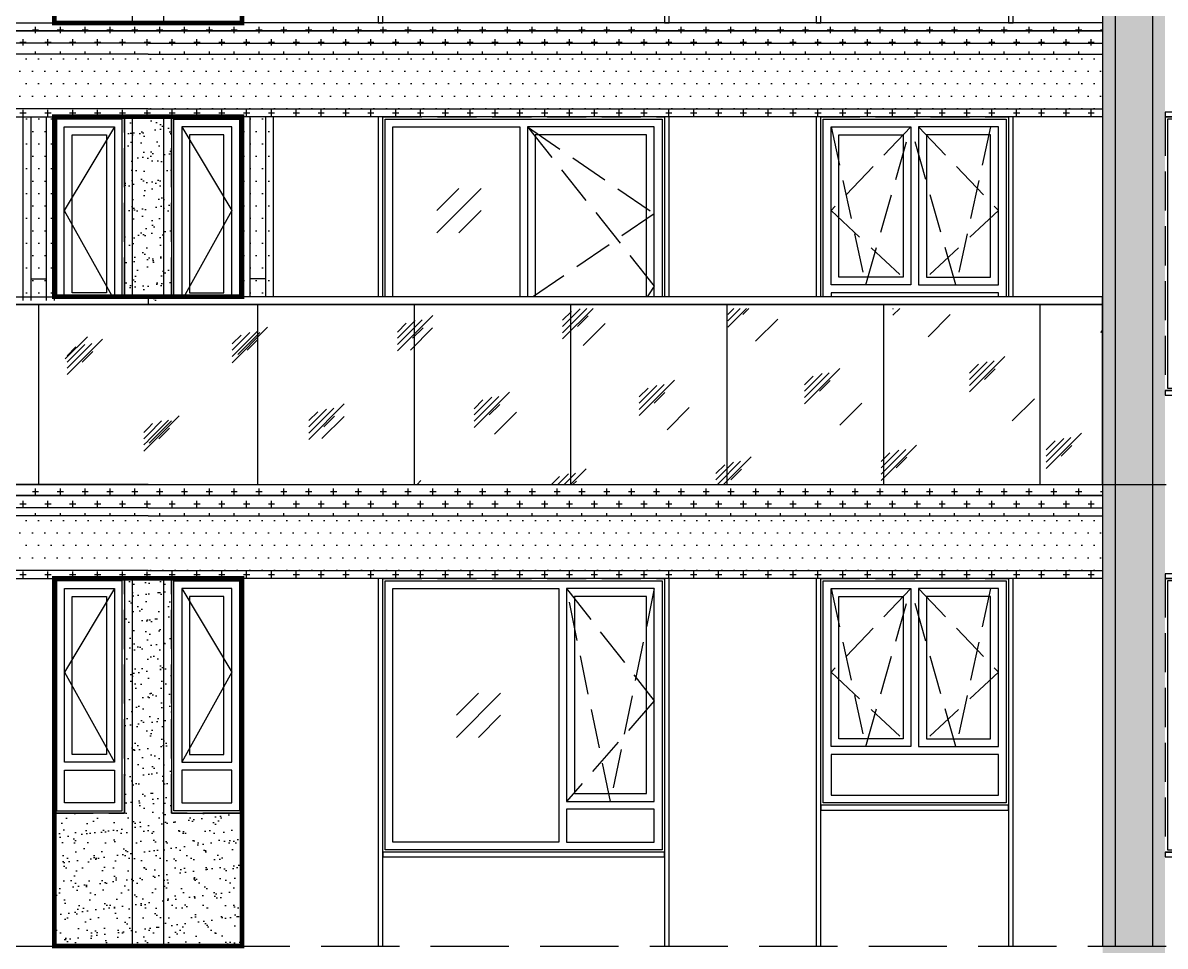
# Model space of a CAD drawing. Extents: x 646072 to 1012572, y -46617 to 16093.
# Drawn here: x 779988 to 787289, y -17852 to -11952 of the extents above; entities that cross this region are included whole.
import ezdxf

# ---------------------------------------------------------------- set-up
doc = ezdxf.new("R2010")
doc.units = 0
doc.header["$LTSCALE"] = 1000
doc.header["$MEASUREMENT"] = 0
for name, pattern in [('3#楼-HZS$0$3#楼-HZS$0$__DASH', [0.35, 0.25, -0.1]), ('3#楼-HZS$0$3#楼-HZS$0$DASH', [0.35, 0.25, -0.1]), ('3#楼-HZS$0$DOTE', [2.4200000000000004, 2, -0.2, 0.02, -0.2])]:
    doc.linetypes.add(name, pattern=pattern)
for name, color, linetype in [('3#楼-HZS$0$3#楼-HZS$0$00-立面灰色金属看线', 252, 'Continuous'), ('3#楼-HZS$0$3#楼-HZS$0$00-立面米色看线', 31, 'Continuous'), ('3#楼-HZS$0$3#楼-HZS$0$A-ANNO-SYMB', 3, 'Continuous'), ('3#楼-HZS$0$3#楼-HZS$0$A-LINE-浅灰色铝板幕墙-填充', 115, 'Continuous'), ('3#楼-HZS$0$3#楼-HZS$0$DOTE', 1, '3#楼-HZS$0$DOTE'), ('3#楼-HZS$0$3#楼-HZS$0$ELEV-WIND', 4, 'Continuous'), ('3#楼-HZS$0$3#楼-HZS$0$RAIL', 163, 'Continuous'), ('3#楼-HZS$0$3#楼-HZS$0$WINDOW', 4, 'Continuous'), ('3#楼-HZS$0$3#楼-HZS$0$填充-浅黄色铝板', 30, 'Continuous'), ('3#楼-HZS$0$3#楼-HZS$0$填充-玻璃', 150, 'Continuous'), ('3#楼-HZS$0$3#楼-HZS$0$深灰色涂料', 151, 'Continuous'), ('3#楼-HZS$0$3#楼-HZS$0$轮廓', 255, 'Continuous')]:
    doc.layers.add(name, color=color, linetype=linetype)
pattern_1 = [(0, (245300.0370189495, -95261.28572513317), (79.375, 79.375), [39.6875, -119.0625]), (90, (245319.8807689495, -95281.12947513317), (-79.375, 79.375), [39.6875, -119.0625])]
pattern_2 = [(0, (245300.0370189495, -95236.28572513317), (79.375, 79.375), [39.6875, -119.0625]), (90, (245319.8807689495, -95256.12947513317), (-79.375, 79.375), [39.6875, -119.0625])]
pattern_3 = [(0, (245300.0370189495, -53694.77282799539), (39.6875, 79.375), [0, -79.375])]
pattern_4 = [(0, (245300.0370189495, -98211.28572513317), (79.375, 79.375), [39.6875, -119.0625]), (90, (245319.8807689495, -98231.12947513317), (-79.375, 79.375), [39.6875, -119.0625])]
pattern_5 = [(0, (245300.0370189495, -98186.28572513317), (79.375, 79.375), [39.6875, -119.0625]), (90, (245319.8807689495, -98206.12947513317), (-79.375, 79.375), [39.6875, -119.0625])]
pattern_6 = [(0, (245300.0370189495, -56644.77282799539), (39.6875, 79.375), [0, -79.375])]
pattern_7 = [(45, (533967.9385800774, -73327.02656091616), (-489.8835780060401, 489.8835780060401), [224, -576]), (45, (534063.9385800774, -73287.02656091616), (-489.8835780060401, 489.8835780060401), [96, -704]), (45, (533967.9385800774, -73287.02656091616), (-489.8835780060401, 489.8835780060401), [160, -640]), (45, (534015.9385800774, -73327.02656091616), (537.401153701776, -537.4011537017761), [200, -600]), (45, (533967.9385800774, -73367.02656091616), (-489.8835780060401, 489.8835780060401), [320, -480]), (45, (533967.9385800774, -73247.02656091616), (-489.8835780060401, 489.8835780060401), [80, -720])]
pattern_8 = [(0, (518868.417100879, -73367.02656091616), (39.6875, 79.375), [0, -79.375])]
pattern_9 = [(37.50000000000001, (22214.6448366046, 74424.98503004014), (-4.000078239960125, 122.3533093323356), [0, -96.52, 0, -107.95, 0, -103.1875]), (7.499999999999999, (22214.6448366046, 74424.98503004014), (112.3808207845006, 179.2062751420885), [0, -52.07000000000001, 0, -86.995, 0, -33.3375]), (327.5, (22136.5398366046, 74424.98503004014), (197.7480925603645, 0.359296169636425), [0, -31.75, 0, -114.3, 0, -149.225]), (317.5, (22136.5398366046, 74424.98503004014), (190.8891131180743, 55.73233081430406), [0, -15.875, 0, -74.92999999999999, 0, -85.725])]

# ---------------------------------------------------------------- blocks, each defined once
blk = doc.blocks.new('3#楼-HZS$0$3#楼-HZS$0$DFSH50F4+')
at = {"layer": '3#楼-HZS$0$3#楼-HZS$0$ELEV-WIND', "color": 8, "linetype": '3#楼-HZS$0$3#楼-HZS$0$__DASH'}
blk.add_lwpolyline([(28650.00001776405, -97428.667051761), (30449.99999958102, -97428.667051761), (30449.99999958102, -99178.667051761), (28650.00001776405, -99178.667051761)], close=True, dxfattribs=at)
at = {"layer": '3#楼-HZS$0$3#楼-HZS$0$ELEV-WIND'}
for points in [[(28665.00001776405, -97443.667051761), (30434.99999958102, -97443.667051761), (30434.99999958102, -99163.667051761), (28665.00001776405, -99163.667051761)], [(28715.00001776405, -97493.667051761), (29774.99999958102, -97493.667051761), (29774.99999958102, -99113.667051761), (28715.00001776405, -99113.667051761)], [(30384.99999958102, -97493.667051761), (29824.99999958102, -97493.667051761), (29824.99999958102, -98853.667051761), (30384.99999958102, -98853.667051761)], [(30334.99999958102, -97543.667051761), (29874.99999958102, -97543.667051761), (29874.99999958102, -98803.667051761), (30334.99999958102, -98803.667051761)], [(30384.99999958102, -98903.667051761), (29824.99999958102, -98903.667051761), (29824.99999958102, -99113.667051761), (30384.99999958102, -99113.667051761)]]:
    blk.add_lwpolyline(points, close=True, dxfattribs=at)
at = {"layer": '3#楼-HZS$0$3#楼-HZS$0$ELEV-WIND', "color": 8, "linetype": '3#楼-HZS$0$3#楼-HZS$0$DASH'}
for points in [[(29824.99999958102, -97493.667051761), (30384.99999958102, -98211.167051761), (29824.99999958102, -98853.667051761)], [(30384.99999958102, -97493.667051761), (30104.99999958102, -98853.667051761), (29824.99999958102, -97493.667051761)]]:
    blk.add_lwpolyline(points, dxfattribs=at)
blk = doc.blocks.new('3#楼-HZS$0$3#楼-HZS$0$uytjhgjh')
at = {"layer": '3#楼-HZS$0$3#楼-HZS$0$ELEV-WIND', "color": 8, "linetype": '3#楼-HZS$0$3#楼-HZS$0$__DASH'}
blk.add_lwpolyline([(32349.99662310479, -97428.667051761), (33849.99662310479, -97428.667051761), (33849.99662310479, -99178.667051761), (32349.99662310479, -99178.667051761)], close=True, dxfattribs=at)
at = {"layer": '3#楼-HZS$0$3#楼-HZS$0$ELEV-WIND'}
for points in [[(32364.99662310479, -97443.667051761), (33834.99662310479, -97443.667051761), (33834.99662310479, -99163.667051761), (32364.99662310479, -99163.667051761)], [(32414.99662310479, -97493.667051761), (33174.99662310479, -97493.667051761), (33174.99662310479, -99113.667051761), (32414.99662310479, -99113.667051761)], [(33784.99662310479, -97493.667051761), (33224.99662310479, -97493.667051761), (33224.99662310479, -98853.667051761), (33784.99662310479, -98853.667051761)], [(33734.99662310479, -97543.667051761), (33274.99662310479, -97543.667051761), (33274.99662310479, -98803.667051761), (33734.99662310479, -98803.667051761)], [(33784.99662310479, -98903.667051761), (33224.99662310479, -98903.667051761), (33224.99662310479, -99113.667051761), (33784.99662310479, -99113.667051761)]]:
    blk.add_lwpolyline(points, close=True, dxfattribs=at)
at = {"layer": '3#楼-HZS$0$3#楼-HZS$0$ELEV-WIND', "color": 8, "linetype": '3#楼-HZS$0$3#楼-HZS$0$DASH'}
for points in [[(33224.99662310479, -97493.667051761), (33784.99662310479, -98161.167051761), (33224.99662310479, -98853.667051761)], [(33784.99662310479, -97493.667051761), (33504.99662310479, -98853.667051761), (33224.99662310479, -97493.667051761)]]:
    blk.add_lwpolyline(points, dxfattribs=at)
blk = doc.blocks.new('3#楼-HZS$0$3#楼-HZS$0$ytrujuty')
at = {"layer": '3#楼-HZS$0$3#楼-HZS$0$ELEV-WIND', "color": 8, "linetype": '3#楼-HZS$0$3#楼-HZS$0$__DASH'}
blk.add_lwpolyline([(35149.99994460901, -97428.667051761), (36349.99994460901, -97428.667051761), (36349.99994460901, -98878.667051761), (35149.99994460901, -98878.667051761)], close=True, dxfattribs=at)
at = {"layer": '3#楼-HZS$0$3#楼-HZS$0$ELEV-WIND'}
for points in [[(35164.99994460901, -97443.667051761), (36334.99994460901, -97443.667051761), (36334.99994460901, -98863.667051761), (35164.99994460901, -98863.667051761)], [(35214.99994460901, -97493.667051761), (35724.99994460901, -97493.667051761), (35724.99994460901, -98503.667051761), (35214.99994460901, -98503.667051761)], [(35214.99994460901, -97493.667051761), (35724.99994460901, -97493.667051761), (35724.99994460901, -98503.667051761), (35214.99994460901, -98503.667051761)], [(36284.99994460901, -97493.667051761), (35774.99994460901, -97493.667051761), (35774.99994460901, -98503.667051761), (36284.99994460901, -98503.667051761)], [(35264.99994460901, -97543.667051761), (35674.99994460901, -97543.667051761), (35674.99994460901, -98453.667051761), (35264.99994460901, -98453.667051761)], [(36234.99994460901, -97543.667051761), (35824.99994460901, -97543.667051761), (35824.99994460901, -98453.667051761), (36234.99994460901, -98453.667051761)], [(36284.99994460901, -98553.667051761), (35214.99994460901, -98553.667051761), (35214.99994460901, -98813.667051761), (36284.99994460901, -98813.667051761)]]:
    blk.add_lwpolyline(points, close=True, dxfattribs=at)
at = {"layer": '3#楼-HZS$0$3#楼-HZS$0$ELEV-WIND', "color": 8, "linetype": '3#楼-HZS$0$3#楼-HZS$0$DASH'}
for points in [[(35724.99994460901, -97493.667051761), (35214.99994460901, -98028.667051761), (35724.99994460901, -98503.667051761)], [(35214.99994460901, -97493.667051761), (35437.23923935974, -98503.667051761), (35724.99994460901, -97493.667051761)], [(36234.99994460901, -97493.667051761), (36012.76064985828, -98503.667051761), (35724.99994460901, -97493.667051761)], [(35774.99994460901, -97493.667051761), (36284.99994460901, -98028.667051761), (35774.99994460901, -98503.667051761)]]:
    blk.add_lwpolyline(points, dxfattribs=at)
blk = doc.blocks.new('3#楼-HZS$0$3#楼-HZS$0$yhjghjhgjgj')
at = {"layer": '3#楼-HZS$0$3#楼-HZS$0$ELEV-WIND', "color": 8, "linetype": '3#楼-HZS$0$3#楼-HZS$0$__DASH'}
blk.add_lwpolyline([(53699.99999999278, -97378.667051761), (53250.00000000547, -97378.667051761), (53250.00000000547, -98878.667051761), (53699.99999999278, -98878.667051761)], close=True, dxfattribs=at)
at = {"layer": '3#楼-HZS$0$3#楼-HZS$0$ELEV-WIND'}
for points in [[(53684.99999999278, -97393.667051761), (53265.00000000547, -97393.667051761), (53265.00000000547, -98863.667051761), (53684.99999999278, -98863.667051761)], [(53315.00000000547, -97443.667051761), (53634.99999999278, -97443.66705176097), (53634.99999999278, -98553.66705176097), (53315.00000000547, -98553.667051761)], [(53365.00000000547, -97493.667051761), (53584.99999999278, -97493.66705176097), (53584.99999999278, -98503.66705176097), (53365.00000000547, -98503.667051761)], [(53315.00000000547, -98603.667051761), (53634.99999999278, -98603.66705176097), (53634.99999999278, -98813.66705176097), (53315.00000000547, -98813.667051761)]]:
    blk.add_lwpolyline(points, close=True, dxfattribs=at)
at = {"layer": '3#楼-HZS$0$3#楼-HZS$0$ELEV-WIND', "color": 8}
blk.add_lwpolyline([(53634.99999999278, -97443.66705176097), (53315.00000000547, -97978.667051761), (53634.99999999278, -98553.66705176097)], dxfattribs=at)
blk = doc.blocks.new('3#楼-HZS$0$3#楼-HZS$0$D+FG0J4+FG9KL0')
at = {"layer": '3#楼-HZS$0$3#楼-HZS$0$00-立面灰色金属看线'}
for points, elevation in [([(332665.2734986689, 131516.3049006347), (334165.2734986689, 131516.3049006347), (334165.2734986689, 131486.3049006347), (332665.2734986689, 131486.3049006347)], -1.99999999999999e-08), ([(335165.2734986689, 131486.304900647), (335165.2734986689, 129136.3049006468), (335135.2734986689, 129136.3049006468), (335135.2734986689, 131486.304900647)], 1.000000000000009e-08), ([(336395.2734986689, 131486.304900647), (336395.2734986689, 129136.3049006468), (336365.2734986689, 129136.3049006468), (336365.2734986689, 131486.304900647)], 1.000000000000009e-08), ([(337365.2735168519, 131486.3049006469), (337365.2735168519, 129136.3049006468), (337335.2735168519, 129136.3049006468), (337335.2735168519, 131486.3049006469)], 1.000000000000009e-08), ([(339195.2734986689, 131486.3049006469), (339195.2734986689, 129136.3049006469), (339165.2734986689, 129136.3049006469), (339165.2734986689, 131486.3049006469)], 1.000000000000009e-08), ([(340515.4070443896, 129986.3049006467), (340064.920550257, 129986.3049006467), (340064.920550257, 131486.3049006467), (340515.4070443896, 131486.3049006467)], 1.000000000000009e-08), ([(335165.2734986689, 130036.3049006347), (336365.2734986689, 130036.3049006347), (336365.2734986689, 130006.3049006347), (335165.2734986689, 130006.3049006347)], 1.000000000000009e-08), ([(332665.2734986689, 129736.3049006347), (334165.2734986689, 129736.3049006347), (334165.2734986689, 129706.3049006347), (332665.2734986689, 129706.3049006347)], -1.99999999999999e-08), ([(337365.2735168519, 129736.3049006469), (339165.2734986689, 129736.3049006469), (339165.2734986689, 129706.3049006469), (337365.2735168519, 129706.3049006469)], 1.000000000000009e-08)]:
    blk.add_lwpolyline(points, close=True, dxfattribs=dict(at, elevation=elevation))
at = {"layer": '3#楼-HZS$0$3#楼-HZS$0$00-立面灰色金属看线', "elevation": 1.000000000000009e-08}
blk.add_lwpolyline([(340565.4070443896, 129136.3049006468), (340565.4070443896, 131486.3049006467)], dxfattribs=at)
at = {"layer": '3#楼-HZS$0$3#楼-HZS$0$00-立面米色看线', "elevation": 1.000000000000009e-08}
for points in [[(334244.7980334373, 132086.3049006467), (334244.7980334373, 129136.3049006469)], [(334484.7979942175, 132086.3049006467), (334484.7979942175, 129136.3049006469)], [(334564.7979942175, 132086.3049006467), (340665.4061303285, 132086.3049006467)], [(334564.7979942175, 132086.3049006467), (334564.7979942175, 129136.3049006469)], [(334564.7979942175, 132016.3049006346), (340665.4063588469, 132016.3049006346)], [(340665.4063588469, 132016.3049006346), (334564.7979942175, 132016.3049006346)], [(340665.4067244765, 131936.3049006346), (334564.7979942175, 131936.3049006346)], [(340665.4070444023, 131886.3049006467), (334564.7979942175, 131886.3049006467)], [(340665.4086440314, 131536.3049006467), (334564.7979942175, 131536.3049006467)], [(340665.4086440314, 131536.3049006467), (334564.7979942175, 131536.3049006467)], [(334564.7979942175, 131486.3049006467), (340665.4088725499, 131486.3049006467)], [(340065.2047932207, 131486.3049006467), (340065.2047932207, 129136.3049006467)]]:
    blk.add_lwpolyline(points, dxfattribs=at)
at = {"layer": '3#楼-HZS$0$3#楼-HZS$0$A-ANNO-SYMB'}
for name, p in [('3#楼-HZS$0$3#楼-HZS$0$uytjhgjh', (300315.2768755641, 228914.9719523957, -1.99999999999999e-08)), ('3#楼-HZS$0$3#楼-HZS$0$yhjghjhgjgj', (286815.4070443969, 228864.9719524077, 1.000000000000009e-08))]:
    blk.add_blockref(name, p, dxfattribs=at)
at = {"layer": '3#楼-HZS$0$3#楼-HZS$0$A-ANNO-SYMB', "xscale": -1}
for name, p in [('3#楼-HZS$0$3#楼-HZS$0$ytrujuty', (371515.2734432779, 228914.9719523957)), ('3#楼-HZS$0$3#楼-HZS$0$DFSH50F4+', (367815.273516433, 228914.9719523957))]:
    blk.add_blockref(name, p, dxfattribs=at)
blk = doc.blocks.new('3#楼-HZS$0$3#楼-HZS$0$SSD+HD+5FGJ')
at = {"layer": '3#楼-HZS$0$3#楼-HZS$0$ELEV-WIND', "color": 8, "linetype": '3#楼-HZS$0$3#楼-HZS$0$__DASH'}
blk.add_lwpolyline([(28950.00001776405, -97428.667051761), (30749.99999958102, -97428.667051761), (30749.99999958102, -99778.66705174901), (28950.00001776405, -99778.66705174901)], close=True, dxfattribs=at)
at = {"layer": '3#楼-HZS$0$3#楼-HZS$0$ELEV-WIND'}
for points in [[(28965.00001776405, -97443.667051761), (30734.99999958102, -97443.667051761), (30734.99999958102, -99763.66705174901), (28965.00001776405, -99763.66705174901)], [(29015.00001776405, -97493.667051761), (29824.99999958102, -97493.667051761), (29824.99999958102, -99713.66705174901), (29015.00001776405, -99713.66705174901)], [(30684.99999958102, -97493.667051761), (29874.99999958102, -97493.667051761), (29874.99999958102, -99763.66705174901), (30684.99999958102, -99763.66705174901)], [(30634.99999958102, -97543.667051761), (29924.99999958102, -97543.667051761), (29924.99999958102, -99713.66705174901), (30634.99999958102, -99713.66705174901)]]:
    blk.add_lwpolyline(points, close=True, dxfattribs=at)
at = {"layer": '3#楼-HZS$0$3#楼-HZS$0$ELEV-WIND', "color": 8, "linetype": '3#楼-HZS$0$3#楼-HZS$0$DASH'}
for points in [[(29874.99999958102, -97493.667051761), (30684.99999958102, -98511.167051761), (29874.99999958102, -99763.66705174901)], [(29874.99999958102, -97493.667051761), (30684.99999958102, -98048.66705175799), (29874.99999958102, -98603.66705175498)]]:
    blk.add_lwpolyline(points, dxfattribs=at)
blk = doc.blocks.new('3#楼-HZS$0$3#楼-HZS$0$SDFH5DF64+K0')
for p, q in [((34800.88397257135, -143947.9011075586, 1.999999988327168e-08), (34900.88397257135, -143947.9011075586, 1.999999988327168e-08)), ((36301.38867254986, -143947.9011075586, 1.999999988327168e-08), (36201.38867254986, -143947.9011075586, 1.999999988327168e-08))]:
    blk.add_line(p, q)
blk.add_wipeout([(29450.4771735681, -144061.1231142117), (41651.79547155314, -144061.1231142117), (41651.79547155312, -144111.12311420802), (41651.795471553094, -144146.44806629702), (41651.79547155314, -145261.12311421148), (29450.477173568113, -145261.12311421146), (29450.4771735681, -144111.12311421585), (29450.4771735681, -144111.12311421585)]).dxf.layer = '3#楼-HZS$0$3#楼-HZS$0$A-ANNO-SYMB'
at = {"layer": '3#楼-HZS$0$3#楼-HZS$0$RAIL'}
for points in [[(29450.4771735681, -144061.1231142117), (35551.1363225606, -144061.1231142117), (35551.1363225606, -144111.1231142117), (29450.4771735681, -144111.1231142117)], [(41651.79547155311, -144061.1231142117), (35551.1363225606, -144061.1231142117), (35551.1363225606, -144111.1231142117), (41651.79547155311, -144111.1231142117)]]:
    blk.add_lwpolyline(points, close=True, dxfattribs=at)
at = {"layer": '3#楼-HZS$0$3#楼-HZS$0$WINDOW'}
for points in [[(35551.13632256072, -145261.1231142115), (35551.13632256072, -145261.1231142117), (29450.4771735681, -145261.1231142117), (29450.4771735681, -144111.1231142117), (35551.13632256072, -144111.1231142117)], [(35551.13632256049, -145261.1231142115), (35551.13632256049, -145261.1231142117), (41651.79547155311, -145261.1231142117), (41651.79547155311, -144111.1231142117), (35551.13632256049, -144111.1231142117)]]:
    blk.add_lwpolyline(points, dxfattribs=at)
at = {"layer": '3#楼-HZS$0$3#楼-HZS$0$WINDOW', "elevation": 1.99999998832714e-08}
for points in [[(29850.84918449912, -144111.1231142117), (29850.84918449912, -145261.1231142117)], [(30850.84918449912, -144111.1231142117), (30850.84918449912, -145261.1231142117)], [(31850.84918449912, -144111.1231142117), (31850.84918449912, -145261.1231142117)], [(32850.84918449912, -144111.1231142117), (32850.84918449912, -145261.1231142117)], [(33850.84918449912, -144111.1231142117), (33850.84918449912, -145261.1231142117)], [(34850.84918449912, -144111.1231142117), (34850.84918449912, -145261.1231142117)], [(36251.42346062209, -144111.1231142117), (36251.42346062209, -145261.1231142117)], [(37251.42346062209, -144111.1231142117), (37251.42346062209, -145261.1231142117)], [(38251.42346062209, -144111.1231142117), (38251.42346062209, -145261.1231142117)], [(39251.42346062209, -144111.1231142117), (39251.42346062209, -145261.1231142117)], [(40251.42346062209, -144111.1231142117), (40251.42346062209, -145261.1231142117)], [(41251.42346062209, -144111.1231142117), (41251.42346062209, -145261.1231142117)]]:
    blk.add_lwpolyline(points, dxfattribs=at)
blk = doc.blocks.new('3#楼-HZS$0$3#楼-HZS$0$D+F9J4+GF9L0')
at = {"layer": '3#楼-HZS$0$3#楼-HZS$0$00-立面灰色金属看线'}
for points, elevation in [([(332665.2734986689, 128566.3049006347), (334165.2734986689, 128566.3049006347), (334165.2734986689, 128536.3049006347), (332665.2734986689, 128536.3049006347)], -3.999999994404639e-08), ([(335165.2734986689, 128536.304900647), (335165.2734986689, 126186.304900647), (335135.2734986689, 126186.304900647), (335135.2734986689, 128536.304900647)], -1.999999988327168e-08), ([(336395.2734986689, 128536.304900647), (336395.2734986689, 126186.304900647), (336365.2734986689, 126186.304900647), (336365.2734986689, 128536.304900647)], -1e-08), ([(337365.2735168519, 128536.3049006469), (337365.2735168519, 126186.3049006469), (337335.2735168519, 126186.3049006469), (337335.2735168519, 128536.3049006469)], -1e-08), ([(339195.2734986689, 128536.3049006469), (339195.2734986689, 126186.3049006469), (339165.2734986689, 126186.3049006469), (339165.2734986689, 128536.3049006469)], -1e-08), ([(335365.2734986689, 127086.3049006347), (336565.2734986689, 127086.3049006347), (336565.2734986689, 127056.3049006347), (335365.2734986689, 127056.3049006347)], -1e-08), ([(332665.2734986689, 126786.3049006347), (334165.2734986689, 126786.3049006347), (334165.2734986689, 126756.3049006347), (332665.2734986689, 126756.3049006347)], -3.999999994404639e-08), ([(337865.2735168519, 126786.3049006469), (339965.2734986689, 126786.3049006469), (339965.2734986689, 126756.3049006469), (337865.2735168519, 126756.3049006469)], -1e-08)]:
    blk.add_lwpolyline(points, close=True, dxfattribs=dict(at, elevation=elevation))
at = {"layer": '3#楼-HZS$0$3#楼-HZS$0$00-立面灰色金属看线', "elevation": 1.00000000607749e-08}
for points in [[(339865.2047932207, 128536.3049006527), (339865.2047932207, 127361.3049006467)], [(339915.2047932207, 128536.3049006527), (339915.2047932207, 127361.3049006467)], [(340015.2047932207, 128536.3049006527), (340015.2047932207, 127361.3049006467)], [(340065.2047932207, 128536.3049006527), (340065.2047932207, 127361.3049006467)]]:
    blk.add_lwpolyline(points, dxfattribs=at)
at = {"layer": '3#楼-HZS$0$3#楼-HZS$0$00-立面米色看线', "elevation": -1e-08}
for points in [[(334244.7980334373, 129136.3049006467), (334244.7980334373, 126186.3049006469)], [(334484.7979942175, 129136.3049006467), (334484.7979942175, 126186.3049006469)], [(334564.7979942175, 129136.3049006467), (340665.4196129165, 129136.3049006467)], [(334564.7979942175, 129136.3049006467), (334564.7979942175, 126186.3049006469)], [(334564.7979942175, 129086.3049006346), (340665.419841435, 129086.3049006346)], [(340665.419841435, 129086.3049006346), (334564.7979942175, 129086.3049006346)], [(340665.4202070645, 129006.3049006346), (334564.7979942175, 129006.3049006346)], [(340665.4205269903, 128936.3049006467), (334564.7979942175, 128936.3049006467)], [(340665.4221266195, 128586.3049006467), (334564.7979942175, 128586.3049006467)], [(340665.4221266195, 128586.3049006467), (334564.7979942175, 128586.3049006467)], [(334564.7979942175, 128536.3049006467), (340665.4223551379, 128536.3049006467)]]:
    blk.add_lwpolyline(points, dxfattribs=at)
at = {"layer": '3#楼-HZS$0$3#楼-HZS$0$A-ANNO-SYMB'}
for name, p in [('3#楼-HZS$0$3#楼-HZS$0$uytjhgjh', (300315.2768755641, 225964.9719523957, -3.999999994404639e-08)), ('3#楼-HZS$0$3#楼-HZS$0$yhjghjhgjgj', (286815.2047932153, 225914.9719524077, -9.99999994404639e-09))]:
    blk.add_blockref(name, p, dxfattribs=at)
at = {"layer": '3#楼-HZS$0$3#楼-HZS$0$A-ANNO-SYMB', "xscale": -1}
for name, p in [('3#楼-HZS$0$3#楼-HZS$0$ytrujuty', (371515.2734432779, 225964.9719523957, -1.999999994404639e-08)), ('3#楼-HZS$0$3#楼-HZS$0$SSD+HD+5FGJ', (368115.273516433, 225964.9719523957, -1.999999994404639e-08))]:
    blk.add_blockref(name, p, dxfattribs=at)
at = {"layer": '3#楼-HZS$0$3#楼-HZS$0$A-ANNO-SYMB'}
blk.add_blockref('3#楼-HZS$0$3#楼-HZS$0$SDFH5DF64+K0', (305114.3208206494, 271447.4280148525, -9.999999822496785e-09), dxfattribs=at)
at = {"layer": '3#楼-HZS$0$3#楼-HZS$0$00-立面灰色金属看线', "elevation": -1e-08}
blk.add_lwpolyline([(340515.204793208, 127386.3049006407), (340065.2047932207, 127386.3049006407), (340065.2047932207, 128536.3049006467), (340515.204793208, 128536.3049006467)], close=True, dxfattribs=at)
blk.add_lwpolyline([(340565.204793208, 127386.3049006407), (340565.204793208, 128536.3053510131)], dxfattribs=at)
blk = doc.blocks.new('3#楼-HZS$0$3#楼-HZS$0$D+F904HK9H')
at = {"layer": '3#楼-HZS$0$3#楼-HZS$0$轮廓', "const_width": 30, "elevation": 1.000000000000009e-08}
for points in [[(804804.2852948899, -11952.99602259861), (806004.2852948772, -11952.99602259861), (806004.2852948772, -14302.99602262251), (804804.2852948899, -14302.99602262251)], [(804804.2852948899, -14902.99602259861), (806004.2852948772, -14902.99602259861), (806004.2852948772, -16052.99602262251), (804804.2852948899, -16052.99602262251)], [(804804.2852948899, -17852.99602259861), (806004.2852948772, -17852.99602259861), (806004.2852948772, -20202.99602262251), (804804.2852948899, -20202.99602262251)]]:
    blk.add_lwpolyline(points, close=True, dxfattribs=at)
blk = doc.blocks.new('3#楼-HZS$0$3#楼-HZS$0$d+fgj4+fghk7+9')
at = {"color": 8}
for points, elevation in [([(807391.0103238663, -15361.57088478655), (807249.588967629, -15502.99224102387)], -9.99999999999991e-09), ([(807532.4316801035, -15361.5708847866), (807249.588967629, -15644.41359726124)], -9.99999999999991e-09), ([(807532.4316801036, -15502.99224102387), (807391.0103238663, -15644.41359726118)], -9.99999999999991e-09), ([(807516.0105384834, -18586.5751165977), (807374.5891822461, -18727.99647283502)], -9.999999999999908e-09), ([(807657.4318947206, -18586.57511659776), (807374.5891822461, -18869.41782907239)], -9.999999999999908e-09), ([(807657.4318947208, -18727.99647283502), (807516.0105384834, -18869.41782907234)], -9.999999999999908e-09)]:
    blk.add_lwpolyline(points, dxfattribs=dict(at, elevation=elevation))
blk = doc.blocks.new('3#楼-HZS$0$3#楼-HZS$0$+d9f0j4+9gf7k0')
at = {"layer": '3#楼-HZS$0$3#楼-HZS$0$A-LINE-浅灰色铝板幕墙-填充'}
h = blk.add_hatch(dxfattribs=at)
h.set_pattern_fill('DOTS', color=256, scale=50)
h.set_pattern_definition(pattern_3)
h.paths.add_polyline_path([(827618.4436373367, 59571.98855707524), (821517.834547932, 59571.98855707524), (821517.834547932, 59921.98855707524), (827618.4436373367, 59921.98855707524)])
h = blk.add_hatch(dxfattribs=at)
h.set_pattern_fill('DOTS', color=256, scale=50)
h.set_pattern_definition(pattern_3)
h.paths.add_polyline_path([(827618.443627953, 59571.98855707524), (833719.0527173576, 59571.98855707524), (833719.0527173576, 59921.98855707524), (827618.443627953, 59921.98855707524)])
h = blk.add_hatch(dxfattribs=at)
h.set_pattern_fill('DOTS', color=256, scale=50)
h.set_pattern_definition(pattern_8)
h.paths.add_polyline_path([(826818.2413861551, 59521.98855707521), (827018.2413861551, 59521.98855707521), (827018.2413861551, 58346.98855706921), (826818.2413861551, 58346.98855706921)])
h = blk.add_hatch(dxfattribs=at)
h.set_pattern_fill('DOTS', color=256, scale=50)
h.set_pattern_definition(pattern_8)
h.paths.add_polyline_path([(828418.6458885181, 59521.98855707521), (828218.6458885181, 59521.98855707521), (828218.6458885181, 58346.98855706921), (828418.6458885181, 58346.98855706921)])
h = blk.add_hatch(dxfattribs=at)
h.set_pattern_fill('DOTS', color=256, scale=50)
h.set_pattern_definition(pattern_6)
h.paths.add_polyline_path([(827618.4436373367, 56621.98855707524), (821517.834547932, 56621.98855707524), (821517.834547932, 56971.98855707524), (827618.4436373367, 56971.98855707524)])
h = blk.add_hatch(dxfattribs=at)
h.set_pattern_fill('DOTS', color=256, scale=50)
h.set_pattern_definition(pattern_6)
h.paths.add_polyline_path([(827618.443627953, 56621.98855707524), (833719.0527173576, 56621.98855707524), (833719.0527173576, 56971.98855707524), (827618.443627953, 56971.98855707524)])
at = {"layer": '3#楼-HZS$0$3#楼-HZS$0$填充-浅黄色铝板'}
h = blk.add_hatch(dxfattribs=at)
h.set_pattern_fill('CROSS', color=256, scale=50)
h.set_pattern_definition([(0, (518868.417100879, -67467.02656091616), (79.375, 79.375), [39.6875, -119.0625]), (90, (518888.260850879, -67486.87031091616), (-79.375, 79.375), [39.6875, -119.0625])])
h.paths.add_polyline_path([(833719.0526781378, 64246.98855706921), (834119.0526389177, 64246.98855706921), (834119.0526389177, 36521.97510326756), (833719.0526781378, 36521.97510326756)])
h = blk.add_hatch(dxfattribs=at)
h.set_pattern_fill('CROSS', color=256, scale=50)
h.set_pattern_definition(pattern_1)
h.paths.add_polyline_path([(827618.4436373367, 59921.98855707524), (821517.834547932, 59921.98855707524), (821517.834547932, 60096.98855706948), (827618.4436373367, 60096.98855706948), (827618.4436373367, 60071.98855706307), (827618.4436373367, 59991.98855706307)])
h = blk.add_hatch(dxfattribs=at)
h.set_pattern_fill('CROSS', color=256, scale=50)
h.set_pattern_definition(pattern_1)
h.paths.add_polyline_path([(827618.443627953, 59921.98855707524), (833719.0527173576, 59921.98855707524), (833719.0527173576, 60096.98855706948), (827618.443627953, 60096.98855706948), (827618.443627953, 60071.98855706307), (827618.443627953, 59991.98855706307)])
h = blk.add_hatch(dxfattribs=at)
h.set_pattern_fill('CROSS', color=256, scale=50)
h.set_pattern_definition(pattern_2)
h.paths.add_polyline_path([(827618.4436373367, 59521.98855707524), (821517.834547932, 59521.98855707524), (821517.834547932, 59571.98855707524), (827618.4436373367, 59571.98855707524)])
h = blk.add_hatch(dxfattribs=at)
h.set_pattern_fill('CROSS', color=256, scale=50)
h.set_pattern_definition(pattern_2)
h.paths.add_polyline_path([(827618.443627953, 59521.98855707524), (833719.0527173576, 59521.98855707524), (833719.0527173576, 59571.98855707524), (827618.443627953, 59571.98855707524)])
h = blk.add_hatch(dxfattribs=at)
h.set_pattern_fill('CROSS', color=256, scale=50)
h.set_pattern_definition(pattern_4)
h.paths.add_polyline_path([(827618.4436373367, 56971.98855707524), (821517.834547932, 56971.98855707524), (821517.834547932, 57146.98855706948), (827618.4436373367, 57146.98855706948), (827618.4436373367, 57121.98855706307), (827618.4436373367, 57041.98855706307)])
h = blk.add_hatch(dxfattribs=at)
h.set_pattern_fill('CROSS', color=256, scale=50)
h.set_pattern_definition(pattern_4)
h.paths.add_polyline_path([(827618.443627953, 56971.98855707524), (833719.0527173576, 56971.98855707524), (833719.0527173576, 57146.98855706948), (827618.443627953, 57146.98855706948), (827618.443627953, 57121.98855706307), (827618.443627953, 57041.98855706307)])
h = blk.add_hatch(dxfattribs=at)
h.set_pattern_fill('CROSS', color=256, scale=50)
h.set_pattern_definition(pattern_5)
h.paths.add_polyline_path([(827618.4436373367, 56571.98855707524), (821517.834547932, 56571.98855707524), (821517.834547932, 56621.98855707524), (827618.4436373367, 56621.98855707524)])
h = blk.add_hatch(dxfattribs=at)
h.set_pattern_fill('CROSS', color=256, scale=50)
h.set_pattern_definition(pattern_5)
h.paths.add_polyline_path([(827618.443627953, 56571.98855707524), (833719.0527173576, 56571.98855707524), (833719.0527173576, 56621.98855707524), (827618.443627953, 56621.98855707524)])
at = {"layer": '3#楼-HZS$0$3#楼-HZS$0$填充-玻璃'}
h = blk.add_hatch(dxfattribs=at)
h.set_pattern_fill('玻璃1', color=256, scale=100)
h.set_pattern_definition(pattern_7)
h.paths.add_polyline_path([(821517.8345871519, 58296.98855706508), (827618.3935385289, 58296.98855706508), (827618.3935385289, 57171.98855707521), (821517.8345871519, 57171.98855707521)])
h = blk.add_hatch(dxfattribs=at)
h.set_pattern_fill('玻璃1', color=256, scale=100)
h.set_pattern_definition(pattern_7)
h.paths.add_polyline_path([(833719.0526781378, 58296.98855706508), (827618.4937267607, 58296.98855706508), (827618.4937267607, 57171.98855707521), (833719.0526781378, 57171.98855707521)])
at = {"layer": '3#楼-HZS$0$3#楼-HZS$0$深灰色涂料'}
h = blk.add_hatch(dxfattribs=at)
h.set_pattern_fill('AR-SAND', color=256, scale=50)
h.set_pattern_definition(pattern_9)
h.paths.add_polyline_path([(827468.2413861424, 59521.98855707524), (827768.6458885308, 59521.98855707524), (827768.6458885308, 58346.98855706927), (827468.2413861424, 58346.98855706927)])
h = blk.add_hatch(dxfattribs=at)
h.set_pattern_fill('AR-SAND', color=256, scale=50)
h.set_pattern_definition(pattern_9)
h.paths.add_polyline_path([(827018.4436373367, 55071.98855707524), (827018.2413861551, 54221.98855707524), (828218.6458885182, 54221.98855707524), (828218.6458885182, 55071.98855707524), (827768.4436373492, 55071.98855707521), (827768.4436373492, 56571.98855707521), (827468.443637324, 56571.98855707524), (827468.443637324, 55071.98855707524)])

msp = doc.modelspace()

# ---------------------------------------------------------------- linework, layer by layer
at = {"layer": '3#楼-HZS$0$3#楼-HZS$0$DOTE', "linetype": '3#楼-HZS$0$3#楼-HZS$0$__DASH', "ltscale": 2}
for p, q in [((746894.8399161397, -14901.78916669125), (812394.830404543, -14901.78916669125)), ((746894.8399161397, -17851.78916669125), (812394.830404543, -17851.78916669125))]:
    msp.add_line(p, q, dxfattribs=at)

# ---------------------------------------------------------------- block references
for p in [(440123.1973642034, -141088.094067338, 1e-08), (440123.1973642034, -146988.094067338, 1e-08)]:
    msp.add_blockref('3#楼-HZS$0$3#楼-HZS$0$D+FG0J4+FG9KL0', p)

# ---------------------------------------------------------------- next in the draw order: block references
msp.add_blockref('3#楼-HZS$0$3#楼-HZS$0$D+F9J4+GF9L0', (440123.1973642034, -141088.094067338, 1e-08))

# ---------------------------------------------------------------- next in the draw order: block references
at = {"xscale": -1}
for p in [(1121454.011453008, -141088.094067338, 1e-08), (1121454.011453008, -146988.094067338, 1e-08)]:
    msp.add_blockref('3#楼-HZS$0$3#楼-HZS$0$D+FG0J4+FG9KL0', p, dxfattribs=at)

# ---------------------------------------------------------------- next in the draw order: block references
msp.add_blockref('3#楼-HZS$0$3#楼-HZS$0$D+F9J4+GF9L0', (1121454.011453008, -141088.094067338, 1e-08), dxfattribs=at)

# ---------------------------------------------------------------- next in the draw order: linework, layer by layer
at = {"layer": '3#楼-HZS$0$3#楼-HZS$0$00-立面灰色金属看线', "elevation": 2.000000000000009e-08}
for points in [[(779988.4021574241, -12551.78916669131), (779988.4021574241, -13726.78916669727)], [(780038.4021574241, -12551.78916669131), (780038.4021574241, -13726.78916669727)], [(780138.4021574241, -12551.78916669131), (780138.4021574241, -13726.78916669727)], [(780188.4021574241, -12551.78916669131), (780188.4021574241, -13726.78916669727)]]:
    msp.add_lwpolyline(points, dxfattribs=at)

# ---------------------------------------------------------------- next in the draw order: block references
for name, p in [('3#楼-HZS$0$3#楼-HZS$0$D+F904HK9H', (-24615.1943921264, 2351.207306273631, 1e-08)), ('3#楼-HZS$0$3#楼-HZS$0$+d9f0j4+9gf7k0', (-46829.839228731, -72073.77772376651, 1e-08)), ('3#楼-HZS$0$3#楼-HZS$0$d+fgj4+fghk7+9', (-24615.1943921264, 2351.207306273631, 1e-08))]:
    msp.add_blockref(name, p)

doc.saveas('drawing.dxf')
